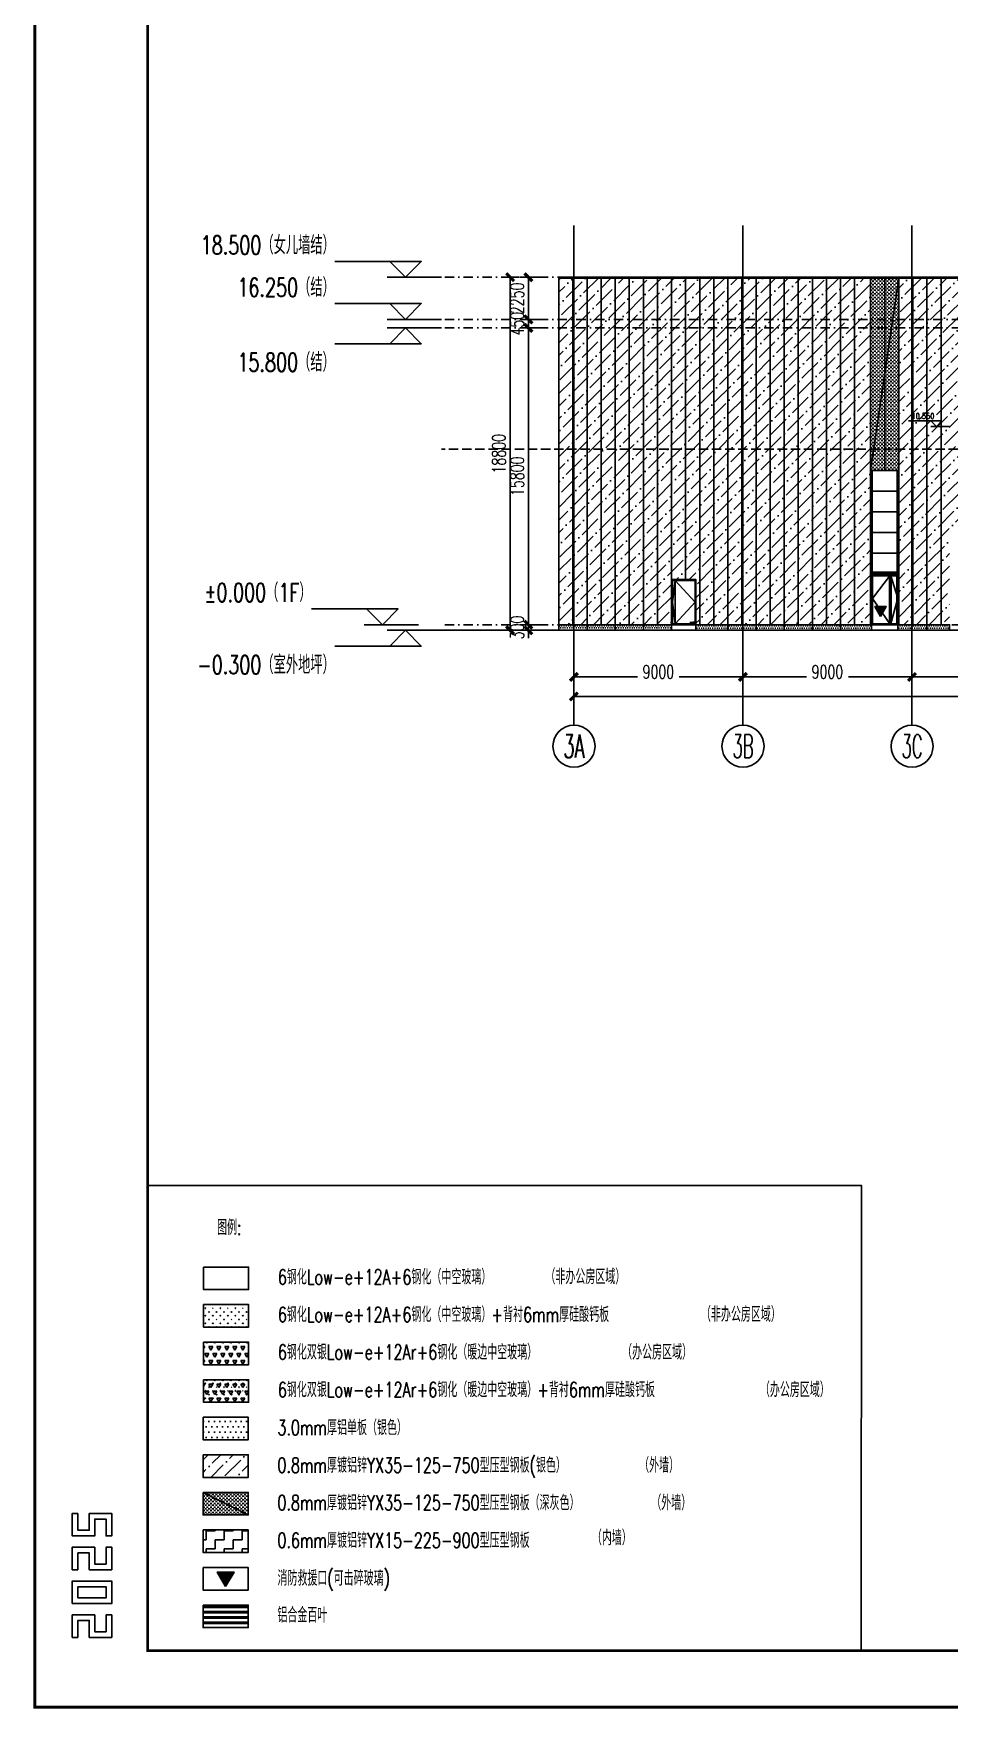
# Model space of a CAD drawing. Extents: x -2072575 to 87763, y 445513 to 805276.
# Drawn here: x -416987 to -368215, y 445513 to 534688 of the extents above; entities that cross this region are included whole.
import ezdxf
from ezdxf.enums import TextEntityAlignment as Align

# ---------------------------------------------------------------- set-up
doc = ezdxf.new("R2010")
doc.units = 0
doc.header["$LTSCALE"] = 1000
for name, pattern in [('__DASH', [0.35, 0.25, -0.1]), ('CENTER', [2, 1.25, -0.25, 0.25, -0.25]), ('DASHDOT', [1, 0.5, -0.25, 0, -0.25]), ('DOT', [0.25, 0, -0.25])]:
    doc.linetypes.add(name, pattern=pattern)
doc.layers.get('Defpoints').update_dxf_attribs({"color": 210})
for name, color, linetype in [('!ZN1-填充-8', 8, 'Continuous'), ('!ZN1-文字-7', 7, 'Continuous'), ('!ZN1-标注-173', 173, 'Continuous'), ('!ZN4-辅助材料-1', 1, 'Continuous'), ('!ZN5-铝材断面-6', 6, 'Continuous'), ('!ZN7-索引-3', 3, 'Continuous'), ('0-cxFrame', 155, 'Continuous'), ('3符号', 3, 'Continuous'), ('3铝板幕墙', 3, 'Continuous'), ('4玻璃幕墙', 4, 'Continuous'), ('A-HATCH-2', 251, 'Continuous'), ('A-LIN-V', 9, 'Continuous'), ('A-SFCE', 30, 'Continuous'), ('A-WINDOW', 140, 'Continuous'), ('A-云线', 50, 'Continuous'), ('A-门窗表显示尺寸', 160, 'Continuous'), ('AS-WALL', 40, 'Continuous'), ('DIM', 173, 'Continuous'), ('DIM_ELEV', 3, 'Continuous'), ('DOT', 8, 'DOT'), ('DOTE', 1, 'CENTER'), ('IE-填充-JYZS', 7, 'Continuous'), ('PUB_TEXT', 7, 'Continuous'), ('压型钢板', 23, 'Continuous')]:
    doc.layers.add(name, color=color, linetype=linetype)
doc.layers.add('0-cxText', color=131, linetype='Continuous', lineweight=25)
doc.layers.add('A-WALL-HATCH', color=8, linetype='Continuous', lineweight=13)
doc.layers.add('A-加建区域', color=47, linetype='Continuous', plot=False)
doc.styles.add('_TCH_AXIS', font='COMPLEX', dxfattribs={"bigfont": 'GBCBIG'})
doc.styles.add('_TCH_DIM', font='SIMPLEX', dxfattribs={"bigfont": 'GBCBIG'})
doc.styles.add('A-STANDARD', font='SIMPLEX', dxfattribs={"bigfont": 'GBCBIG'})
doc.styles.add('cx_tuming', font='simhei.ttf')
doc.styles.add('cx_tuqian1', font='')
doc.styles.add('DHTEXT-1', font='romans.shx', dxfattribs={"width": 0.7, "bigfont": 'chinese.shx'})
doc.styles.add('ZNTextStyle', font='ROMANS.shx', dxfattribs={"width": 0.7, "bigfont": 'CHINESE.shx'})
doc.styles.add('卓越符号', font='ROMANS.shx', dxfattribs={"width": 0.7, "bigfont": 'CHINESE.shx'})
doc.styles.add('样式 1', font='romans.shx', dxfattribs={"width": 0.7, "bigfont": 'chinese.shx'})
doc.styles.add('黑体', font='simhei.ttf', dxfattribs={"height": 12})
doc.styles.get('cx_tuqian1').set_extended_font_data('SimSun')
doc.dimstyles.new('ZN280', dxfattribs={"dimscale": 280, "dimtxt": 2.5, "dimasz": 1.5, "dimexe": 1, "dimexo": 2, "dimgap": 0.9, "dimtad": 1, "dimdec": 0, "dimdsep": 46, "dimtxsty": 'DHTEXT-1', "dimblk": 'ARCHTICK', "dimcen": 2.5, "dimclrd": 173, "dimclre": 173, "dimclrt": 7, "dimazin": 2, "dimtfac": 1, "dimtdec": 0, "dimtix": 1, "dimtmove": 2, "dimatfit": 3, "dimfxl": 0, "dimarcsym": 0})

# ---------------------------------------------------------------- blocks, each defined once
blk = doc.blocks.new('消防救援口标识')
blk.add_wipeout([(0, 0), (-150, 260), (150, 260)]).dxf.layer = '!ZN1-标注-173'
at = {"layer": '!ZN1-填充-8'}
h = blk.add_hatch(color=252, dxfattribs=at)
h.dxf.hatch_style = 1
h.paths.add_polyline_path([(0, 0), (-150, 260), (150, 260)])
at = {"layer": '!ZN1-标注-173'}
blk.add_lwpolyline([(0, 0), (-150, 260), (150, 260)], close=True, dxfattribs=at)
at = {"layer": '!ZN1-文字-7', "ltscale": 1.5, "style": '样式 1', "width": 0.7}
blk.add_text('消', height=120, dxfattribs=at).set_placement((-62, 164), align=Align.MIDDLE_LEFT)
blk = doc.blocks.new('w4243')
at = {"layer": '!ZN4-辅助材料-1', "xscale": 2, "yscale": 2, "zscale": 2}
blk.add_blockref('消防救援口标识', (-1646421, 506714), dxfattribs=at)
blk = doc.blocks.new('WM1328')
at = {"layer": '4玻璃幕墙'}
for p, q in [((-1822540, 519937), (-1821040, 519937)), ((-1822540, 517237), (-1822540, 519937)), ((-1822490, 517237), (-1822490, 519887)), ((-1822490, 519887), (-1822090, 519887)), ((-1822440, 517287), (-1822440, 519837)), ((-1822440, 519837), (-1822140, 519837)), ((-1822090, 519887), (-1821090, 519887)), ((-1822040, 519837), (-1821140, 519837))]:
    blk.add_line(p, q, dxfattribs=at)
at = {"layer": 'A-WALL-HATCH'}
blk.add_blockref('w4243', (-175149, 10966), dxfattribs=at)
at = {"layer": '4玻璃幕墙'}
for p, q in [((-1821040, 519937), (-1821040, 517237)), ((-1822140, 519837), (-1822140, 517287)), ((-1822090, 517237), (-1822090, 519887)), ((-1822040, 517287), (-1822040, 519837)), ((-1821140, 519837), (-1821140, 517287)), ((-1821090, 519887), (-1821090, 517237)), ((-1821040, 517237), (-1822540, 517237)), ((-1822140, 517287), (-1822440, 517287)), ((-1821140, 517287), (-1822040, 517287))]:
    blk.add_line(p, q, dxfattribs=at)
for points in [[(-1822090, 519887), (-1822490, 518640), (-1822090, 517237)], [(-1822090, 519887), (-1821140, 518630), (-1822090, 517237)]]:
    blk.add_lwpolyline(points, dxfattribs=at)
blk = doc.blocks.new('yr65')
at = {"layer": 'A-HATCH-2'}
blk.add_lwpolyline([(-1676980, 519587), (-1677130, 518437), (-1676980, 517287), (-1675930, 518437), (-1676980, 519587)], dxfattribs=at)
at = {"layer": 'A-WINDOW'}
blk.add_line((-1676980, 519587), (-1676980, 517287), dxfattribs=at)
for points in [[(-1677180, 519637), (-1677180, 517237), (-1675880, 517237), (-1675880, 519637)], [(-1677130, 519587), (-1677130, 517287), (-1675930, 517287), (-1675930, 519587)]]:
    blk.add_lwpolyline(points, close=True, dxfattribs=at)
at = {"layer": 'A-门窗表显示尺寸', "color": 3, "style": 'A-STANDARD', "width": 0.705882}
blk.add_text('LM1324', height=59.5, dxfattribs=at).set_placement((-1676189, 517327))
blk = doc.blocks.new('_ArchTick')
at = {"color": 0, "linetype": 'ByBlock', "const_width": 0.4}
blk.add_lwpolyline([(-0.5, -0.5), (0.5, 0.5)], dxfattribs=at)
blk = doc.blocks.new('*D1026')
at = {"layer": 'Defpoints', "color": 0, "ltscale": 2800, "transparency": 16777216}
for p in [(-3394, 18500), (-2352, 18500), (-2352, -300)]:
    blk.add_point(p, dxfattribs=at)
at = {"layer": 'DIM', "color": 173, "linetype": 'ByBlock', "lineweight": -2, "ltscale": 2800, "transparency": 16777216}
for p, q in [((-2912, 18500), (-3674, 18500)), ((-3394, -300), (-3394, 18500)), ((-2912, -300), (-3674, -300))]:
    blk.add_line(p, q, dxfattribs=at)
at = {"layer": 'DIM', "color": 173, "lineweight": -2, "ltscale": 2800, "transparency": 16777216, "xscale": 420, "yscale": 420, "zscale": 420}
for p, rotation in [((-3394, 18500), 90), ((-3394, -300), 270)]:
    blk.add_blockref('_ArchTick', p, dxfattribs=dict(at, rotation=rotation))
at = {"layer": 'DIM', "color": 7, "ltscale": 2800, "transparency": 16777216, "insert": (-3996, 9100), "char_height": 700, "attachment_point": 5, "rotation": 90, "style": 'DHTEXT-1'}
blk.add_mtext('18800', dxfattribs=at)
blk = doc.blocks.new('*D1027')
at = {"layer": 'Defpoints', "color": 0, "ltscale": 2800, "transparency": 16777216}
for p in [(-1087, 0), (-2421, 0), (-1087, -300)]:
    blk.add_point(p, dxfattribs=at)
at = {"layer": 'DIM', "color": 173, "linetype": 'ByBlock', "lineweight": -2, "ltscale": 2800, "transparency": 16777216}
for p, q in [((-2421, 0), (-2421, 420)), ((-1647, 0), (-2701, 0)), ((-1647, -300), (-2701, -300)), ((-2421, -300), (-2421, 0)), ((-2421, -300), (-2421, -720))]:
    blk.add_line(p, q, dxfattribs=at)
at = {"layer": 'DIM', "color": 173, "lineweight": -2, "ltscale": 2800, "transparency": 16777216, "xscale": 420, "yscale": 420, "zscale": 420}
for p, rotation in [((-2421, 0), 270), ((-2421, -300), 90)]:
    blk.add_blockref('_ArchTick', p, dxfattribs=dict(at, rotation=rotation))
at = {"layer": 'DIM', "color": 7, "ltscale": 2800, "transparency": 16777216, "insert": (-3023, -150), "char_height": 700, "attachment_point": 5, "rotation": 90, "style": 'DHTEXT-1'}
blk.add_mtext('300', dxfattribs=at)
blk = doc.blocks.new('*D1028')
at = {"layer": 'Defpoints', "color": 0, "ltscale": 2800, "transparency": 16777216}
for p in [(-2421, 15800), (-1087, 15800), (-1087, 0)]:
    blk.add_point(p, dxfattribs=at)
at = {"layer": 'DIM', "color": 173, "linetype": 'ByBlock', "lineweight": -2, "ltscale": 2800, "transparency": 16777216}
for p, q in [((-1647, 15800), (-2701, 15800)), ((-2421, 0), (-2421, 15800)), ((-1647, 0), (-2701, 0))]:
    blk.add_line(p, q, dxfattribs=at)
at = {"layer": 'DIM', "color": 173, "lineweight": -2, "ltscale": 2800, "transparency": 16777216, "xscale": 420, "yscale": 420, "zscale": 420}
for p, rotation in [((-2421, 15800), 90), ((-2421, 0), 270)]:
    blk.add_blockref('_ArchTick', p, dxfattribs=dict(at, rotation=rotation))
at = {"layer": 'DIM', "color": 7, "ltscale": 2800, "transparency": 16777216, "insert": (-3023, 7900), "char_height": 700, "attachment_point": 5, "rotation": 90, "style": 'DHTEXT-1'}
blk.add_mtext('15800', dxfattribs=at)
blk = doc.blocks.new('*D1029')
at = {"layer": 'Defpoints', "color": 0, "ltscale": 2800, "transparency": 16777216}
for p in [(-2421, 16250), (-1087, 16250), (-1087, 15800)]:
    blk.add_point(p, dxfattribs=at)
at = {"layer": 'DIM', "color": 173, "linetype": 'ByBlock', "lineweight": -2, "ltscale": 2800, "transparency": 16777216}
for p, q in [((-1647, 16250), (-2701, 16250)), ((-2421, 16250), (-2421, 16670)), ((-2421, 15800), (-2421, 16250)), ((-1647, 15800), (-2701, 15800)), ((-2421, 15800), (-2421, 15380))]:
    blk.add_line(p, q, dxfattribs=at)
at = {"layer": 'DIM', "color": 173, "lineweight": -2, "ltscale": 2800, "transparency": 16777216, "xscale": 420, "yscale": 420, "zscale": 420}
for p, rotation in [((-2421, 16250), 270), ((-2421, 15800), 90)]:
    blk.add_blockref('_ArchTick', p, dxfattribs=dict(at, rotation=rotation))
at = {"layer": 'DIM', "color": 7, "ltscale": 2800, "transparency": 16777216, "insert": (-3023, 16025), "char_height": 700, "attachment_point": 5, "rotation": 90, "style": 'DHTEXT-1'}
blk.add_mtext('450', dxfattribs=at)
blk = doc.blocks.new('*D1030')
at = {"layer": 'Defpoints', "color": 0, "ltscale": 2800, "transparency": 16777216}
for p in [(-2421, 18500), (-1087, 18500), (-1087, 16250)]:
    blk.add_point(p, dxfattribs=at)
at = {"layer": 'DIM', "color": 173, "linetype": 'ByBlock', "lineweight": -2, "ltscale": 2800, "transparency": 16777216}
for p, q in [((-1647, 18500), (-2701, 18500)), ((-2421, 16250), (-2421, 18500)), ((-1647, 16250), (-2701, 16250))]:
    blk.add_line(p, q, dxfattribs=at)
at = {"layer": 'DIM', "color": 173, "lineweight": -2, "ltscale": 2800, "transparency": 16777216, "xscale": 420, "yscale": 420, "zscale": 420}
for p, rotation in [((-2421, 18500), 90), ((-2421, 16250), 270)]:
    blk.add_blockref('_ArchTick', p, dxfattribs=dict(at, rotation=rotation))
at = {"layer": 'DIM', "color": 7, "ltscale": 2800, "transparency": 16777216, "insert": (-3023, 17375), "char_height": 700, "attachment_point": 5, "rotation": 90, "style": 'DHTEXT-1'}
blk.add_mtext('2250', dxfattribs=at)
blk = doc.blocks.new('*D1031')
at = {"layer": 'Defpoints', "color": 0, "ltscale": 2800, "transparency": 16777216}
for p in [(0, -1926), (184000, -1926), (184000, -3824)]:
    blk.add_point(p, dxfattribs=at)
at = {"layer": 'DIM', "color": 173, "linetype": 'ByBlock', "lineweight": -2, "ltscale": 2800, "transparency": 16777216}
for p, q in [((0, -2486), (0, -4104)), ((184000, -2486), (184000, -4104)), ((0, -3824), (90503, -3824)), ((184000, -3824), (93597, -3824))]:
    blk.add_line(p, q, dxfattribs=at)
at = {"layer": 'DIM', "color": 173, "lineweight": -2, "ltscale": 2800, "transparency": 16777216, "xscale": 420, "yscale": 420, "zscale": 420, "rotation": 180}
blk.add_blockref('_ArchTick', (0, -3824), dxfattribs=at)
at = {"layer": 'DIM', "color": 173, "lineweight": -2, "ltscale": 2800, "transparency": 16777216, "xscale": 420, "yscale": 420, "zscale": 420}
blk.add_blockref('_ArchTick', (184000, -3824), dxfattribs=at)
at = {"layer": 'DIM', "color": 7, "ltscale": 2800, "transparency": 16777216, "insert": (92050, -3549), "char_height": 700, "attachment_point": 5, "style": 'DHTEXT-1'}
blk.add_mtext('184000', dxfattribs=at)
blk = doc.blocks.new('*D1050')
at = {"layer": 'Defpoints', "color": 0, "ltscale": 2800, "transparency": 16777216}
for p in [(18000, -1926), (27000, -1926), (27000, -2784)]:
    blk.add_point(p, dxfattribs=at)
at = {"layer": 'DIM', "color": 173, "linetype": 'ByBlock', "lineweight": -2, "ltscale": 2800, "transparency": 16777216}
for p, q in [((18000, -2486), (18000, -3064)), ((27000, -2486), (27000, -3064)), ((18000, -2784), (21385, -2784)), ((27000, -2784), (23615, -2784))]:
    blk.add_line(p, q, dxfattribs=at)
at = {"layer": 'DIM', "color": 173, "lineweight": -2, "ltscale": 2800, "transparency": 16777216, "xscale": 420, "yscale": 420, "zscale": 420, "rotation": 180}
blk.add_blockref('_ArchTick', (18000, -2784), dxfattribs=at)
at = {"layer": 'DIM', "color": 173, "lineweight": -2, "ltscale": 2800, "transparency": 16777216, "xscale": 420, "yscale": 420, "zscale": 420}
blk.add_blockref('_ArchTick', (27000, -2784), dxfattribs=at)
at = {"layer": 'DIM', "color": 7, "ltscale": 2800, "transparency": 16777216, "insert": (22500, -2509), "char_height": 700, "attachment_point": 5, "style": 'DHTEXT-1'}
blk.add_mtext('9000', dxfattribs=at)
blk = doc.blocks.new('*D1051')
at = {"layer": 'Defpoints', "color": 0, "ltscale": 2800, "transparency": 16777216}
for p in [(9000, -1926), (18000, -1926), (18000, -2784)]:
    blk.add_point(p, dxfattribs=at)
at = {"layer": 'DIM', "color": 173, "linetype": 'ByBlock', "lineweight": -2, "ltscale": 2800, "transparency": 16777216}
for p, q in [((9000, -2486), (9000, -3064)), ((18000, -2486), (18000, -3064)), ((9000, -2784), (12385, -2784)), ((18000, -2784), (14615, -2784))]:
    blk.add_line(p, q, dxfattribs=at)
at = {"layer": 'DIM', "color": 173, "lineweight": -2, "ltscale": 2800, "transparency": 16777216, "xscale": 420, "yscale": 420, "zscale": 420, "rotation": 180}
blk.add_blockref('_ArchTick', (9000, -2784), dxfattribs=at)
at = {"layer": 'DIM', "color": 173, "lineweight": -2, "ltscale": 2800, "transparency": 16777216, "xscale": 420, "yscale": 420, "zscale": 420}
blk.add_blockref('_ArchTick', (18000, -2784), dxfattribs=at)
at = {"layer": 'DIM', "color": 7, "ltscale": 2800, "transparency": 16777216, "insert": (13500, -2509), "char_height": 700, "attachment_point": 5, "style": 'DHTEXT-1'}
blk.add_mtext('9000', dxfattribs=at)
blk = doc.blocks.new('*D1052')
at = {"layer": 'Defpoints', "color": 0, "ltscale": 2800, "transparency": 16777216}
for p in [(0, -1926), (9000, -1926), (9000, -2784)]:
    blk.add_point(p, dxfattribs=at)
at = {"layer": 'DIM', "color": 173, "linetype": 'ByBlock', "lineweight": -2, "ltscale": 2800, "transparency": 16777216}
for p, q in [((0, -2486), (0, -3064)), ((9000, -2486), (9000, -3064)), ((0, -2784), (3385, -2784)), ((9000, -2784), (5615, -2784))]:
    blk.add_line(p, q, dxfattribs=at)
at = {"layer": 'DIM', "color": 173, "lineweight": -2, "ltscale": 2800, "transparency": 16777216, "xscale": 420, "yscale": 420, "zscale": 420, "rotation": 180}
blk.add_blockref('_ArchTick', (0, -2784), dxfattribs=at)
at = {"layer": 'DIM', "color": 173, "lineweight": -2, "ltscale": 2800, "transparency": 16777216, "xscale": 420, "yscale": 420, "zscale": 420}
blk.add_blockref('_ArchTick', (9000, -2784), dxfattribs=at)
at = {"layer": 'DIM', "color": 7, "ltscale": 2800, "transparency": 16777216, "insert": (4500, -2509), "char_height": 700, "attachment_point": 5, "style": 'DHTEXT-1'}
blk.add_mtext('9000', dxfattribs=at)
blk = doc.blocks.new('卓越-轴号')
blk.add_circle((0, 0), 4)
at = {"color": 0, "style": '_TCH_AXIS', "width": 1.041667, "flags": 8}
blk.add_attdef('A', text='', height=4.48, dxfattribs=at).set_placement((-2, -2.24), (2, -2.24), align=Align.FIT)
blk = doc.blocks.new('*U137')
at = {"ltscale": 10}
blk.add_line((3.48, 0), (-6.85, 0), dxfattribs=at)
blk.add_lwpolyline([(3, 3), (0, 0), (-3, 3), (13.45, 3)])
at = {"color": 0, "style": '卓越符号', "width": 0.7, "flags": 8}
blk.add_attdef('±0.000', text='', height=3.5, dxfattribs=at).set_placement((13.45, 4.35), align=Align.RIGHT)
blk = doc.blocks.new('*U138')
at = {"ltscale": 10}
blk.add_line((3.48, 0), (-6.85, 0), dxfattribs=at)
blk.add_lwpolyline([(3, -3), (0, 0), (-3, -3), (13.45, -3)])
at = {"color": 0, "style": '卓越符号', "width": 0.7, "flags": 8}
blk.add_attdef('±0.000', text='', height=3.5, dxfattribs=at).set_placement((13.45, -7.85), align=Align.RIGHT)
blk = doc.blocks.new('20250827144832')
at = {"layer": '!ZN1-填充-8', "ltscale": 0.5}
h = blk.add_hatch(dxfattribs=at)
h.set_pattern_fill('石膏板', color=8, scale=80)
h.set_pattern_definition([(45, (2155735.37, -475199.8), (-200.000005, 200.000005), [64, -218.84272]), (135, (2156180.63, -475199.8), (-200.000005, -200.000005), [64, -218.84272])])
h.paths.add_polyline_path([(2969, 14430), (5369, 14430), (5369, 13230), (2969, 13230)])
at = {"layer": '!ZN1-填充-8'}
h = blk.add_hatch(dxfattribs=at)
h.set_pattern_fill('TRIANG', color=256, scale=150)
h.set_pattern_definition([(60, (-176092.73, -89236.06), (-214.3124, 371.2001), [214.3125, -214.3125]), (120, (-176092.73, -89236.06), (-428.6249, 4e-05), [214.3125, -214.3125]), (0, (-176199.9, -89050.46), (214.3125, 371.20005), [214.3125, -214.3125])])
h.paths.add_polyline_path([(2969, 12430), (5369, 12430), (5369, 11230), (2969, 11230)])
h = blk.add_hatch(dxfattribs=at)
h.set_pattern_fill('TRIANG', color=256, scale=150)
h.set_pattern_definition([(60, (-176092.73, -91235.8), (-214.3124, 371.2001), [214.3125, -214.3125]), (120, (-176092.73, -91235.8), (-428.6249, 4e-05), [214.3125, -214.3125]), (0, (-176199.9, -91050.2), (214.3125, 371.20005), [214.3125, -214.3125])])
h.paths.add_polyline_path([(2969, 10431), (5369, 10431), (5369, 9231), (2969, 9231)])
at = {"layer": '!ZN1-填充-8', "ltscale": 0.5}
h = blk.add_hatch(dxfattribs=at)
h.set_pattern_fill('石膏板', color=8, scale=80)
h.set_pattern_definition([(45, (2155735.37, -479199.3), (-200.000005, 200.000005), [64, -218.84272]), (135, (2156180.63, -479199.3), (-200.000005, -200.000005), [64, -218.84272])])
h.paths.add_polyline_path([(2969, 10431), (5369, 10431), (5369, 9231), (2969, 9231)])
at = {"layer": '!ZN1-填充-8'}
h = blk.add_hatch(dxfattribs=at)
h.set_pattern_fill('DOTS', color=141, scale=4571.428569, style=0)
h.set_pattern_definition([(0, (-678643.22, -125199.34), (142.85714, 285.71429), [0, -285.71429])])
h.paths.add_polyline_path([(2944, 8431), (5344, 8431), (5344, 7231), (2944, 7231)])
h = blk.add_hatch(dxfattribs=at)
h.set_pattern_fill('ANSI36', color=256, scale=300, style=0)
h.set_pattern_definition([(45, (-176117.03, -79237.33), (252.5697, 926.0889), [1190.625, -238.125, 0, -238.125])])
h.paths.add_polyline_path([(2944, 6431), (5344, 6431), (5344, 5231), (2944, 5231)])
h = blk.add_hatch(dxfattribs=at)
h.set_pattern_fill('ZIGZAG', color=256, scale=300, style=0)
h.set_pattern_definition([(0, (-173470.1, -101288.86), (476.25, 476.25), [476.25, -476.25]), (90, (-172993.84, -101288.86), (-476.25, 476.25), [476.25, -476.25])])
h.paths.add_polyline_path([(2944, 2431), (5344, 2431), (5344, 1231), (2944, 1231)])
at = {"layer": '!ZN1-填充-8', "ltscale": 3000}
h = blk.add_hatch(dxfattribs=at)
h.set_pattern_fill('PLAST', color=141, scale=90)
h.set_pattern_definition([(0, (-197730.4, -1729.2), (0, 285.75), []), (0, (-197730.4, -1693.48), (0, 285.75), []), (0, (-197730.4, -1657.76), (0, 285.75), [])])
h.paths.add_polyline_path([(2944, -1568), (5344, -1568), (5344, -2768), (2944, -2768)])
at = {"layer": 'IE-填充-JYZS', "ltscale": 10}
h = blk.add_hatch(dxfattribs=at)
h.set_pattern_fill('DASH', color=253, scale=100)
h.set_pattern_definition([(0, (2944.36, 3231.23), (95.25, 95.25), [95.25, -95.25])])
h.paths.add_polyline_path([(2944, 4431), (5344, 4431), (5344, 3231), (2944, 3231)])
at = {"ltscale": 1000}
blk.add_lwpolyline([(0, 20777), (37993, 20777), (37980, -3999), (-12, -3999)], close=True, dxfattribs=at)
at = {"ltscale": 1.5}
for points in [[(2969, 16430), (5369, 16430), (5369, 15230), (2969, 15230)], [(2969, 14430), (5369, 14430), (5369, 13230), (2969, 13230)], [(2969, 12430), (5369, 12430), (5369, 11230), (2969, 11230)], [(2969, 10431), (5369, 10431), (5369, 9231), (2969, 9231)], [(2944, 8431), (5344, 8431), (5344, 7231), (2944, 7231)], [(2944, 6431), (5344, 6431), (5344, 5231), (2944, 5231)], [(2944, 4431), (5344, 4431), (5344, 3231), (2944, 3231)], [(2944, 2431), (5344, 2431), (5344, 1231), (2944, 1231)], [(2944, 431), (5344, 431), (5344, -769), (2944, -769)], [(2944, -1568), (5344, -1568), (5344, -2768), (2944, -2768)]]:
    blk.add_lwpolyline(points, close=True, dxfattribs=at)
at = {"layer": 'A-SFCE'}
blk.add_line((5344, 3231), (2944, 4431), dxfattribs=at)
at = {"layer": '!ZN1-文字-7', "ltscale": 1.5, "style": '样式 1', "width": 0.7}
blk.add_text('图例:', height=800, dxfattribs=at).set_placement((4991, 17898), align=Align.BOTTOM_RIGHT)
at = {"layer": '!ZN1-文字-7', "ltscale": 1.5, "style": 'ZNTextStyle', "width": 0.7}
for s, p in [('6钢化Low-e+12A+6钢化（中空玻璃）', (6924, 15899)), ('6钢化Low-e+12A+6钢化（中空玻璃）+背衬6mm厚硅酸钙板', (6924, 13900)), ('6钢化双银Low-e+12Ar+6钢化（暖边中空玻璃）', (6924, 11900)), ('6钢化双银Low-e+12Ar+6钢化（暖边中空玻璃）+背衬6mm厚硅酸钙板', (6924, 9900)), ('3.0mm厚铝单板（银色）', (6900, 7879)), ('0.8mm厚镀铝锌YX35-125-750型压型钢板(银色） ', (6900, 5879)), ('0.8mm厚镀铝锌YX35-125-750型压型钢板（深灰色） ', (6900, 3879)), ('0.6mm厚镀铝锌YX15-225-900型压型钢板', (6900, 1879)), ('消防救援口(可击碎玻璃)', (6900, -135)), ('铝合金百叶', (6900, -2099))]:
    blk.add_text(s, height=800, dxfattribs=at).set_placement(p, align=Align.MIDDLE_LEFT)
at = {"layer": '!ZN1-文字-7', "color": 1, "ltscale": 1.5, "style": 'ZNTextStyle', "width": 0.7}
for s, p in [('（非办公房区域）', (21167, 15915)), ('（非办公房区域）', (29450, 13915)), ('（办公房区域）', (25252, 11900)), ('（办公房区域）', (32588, 9900)), ('（外墙）', (26159, 5879)), ('（外墙）', (26804, 3879)), ('（内墙）', (23642, 2019))]:
    blk.add_text(s, height=800, dxfattribs=at).set_placement(p, align=Align.MIDDLE_LEFT)
at = {"layer": '!ZN4-辅助材料-1', "xscale": 3, "yscale": 3, "zscale": 3}
blk.add_blockref('消防救援口标识', (4144, -588), dxfattribs=at)
blk = doc.blocks.new('TK22.A1 L(Dragon)')
at = {"layer": '0-cxFrame', "color": 7, "const_width": 0.5}
blk.add_lwpolyline([(0, 0), (-841, 0), (-841, 594), (0, 594)], close=True, dxfattribs=at)
at = {"layer": '0-cxFrame', "const_width": 0.5}
blk.add_lwpolyline([(-80, 10), (-821, 10), (-821, 584), (-80, 584)], close=True, dxfattribs=at)
at = {"layer": 'Defpoints', "color": 2}
for points in [[(-833.37, 34.37), (-834.37, 34.37), (-834.37, 30.37), (-830.37, 30.37), (-830.37, 33.37), (-828.37, 33.37), (-828.37, 30.37), (-827.37, 30.37), (-827.37, 34.37), (-831.37, 34.37), (-831.37, 31.37), (-833.37, 31.37), (-833.37, 34.37)], [(-833.37, 24.37), (-834.37, 24.37), (-834.37, 28.37), (-830.37, 28.37), (-830.37, 25.37), (-828.37, 25.37), (-828.37, 28.37), (-827.37, 28.37), (-827.37, 24.37), (-831.37, 24.37), (-831.37, 27.37), (-833.37, 27.37), (-833.37, 24.37)], [(-833.37, 12.37), (-834.37, 12.37), (-834.37, 16.37), (-830.37, 16.37), (-830.37, 13.37), (-828.37, 13.37), (-828.37, 16.37), (-827.37, 16.37), (-827.37, 12.37), (-831.37, 12.37), (-831.37, 15.37), (-833.37, 15.37), (-833.37, 12.37)]]:
    blk.add_lwpolyline(points, dxfattribs=at)
for points in [[(-834.37, 18.37), (-834.37, 22.37), (-827.37, 22.37), (-827.37, 18.37)], [(-833.37, 19.37), (-833.37, 21.37), (-828.37, 21.37), (-828.37, 19.37)]]:
    blk.add_lwpolyline(points, close=True, dxfattribs=at)
at = {"style": '黑体', "flags": 4}
blk.add_attdef('图幅', text='', height=3.3, dxfattribs=at).set_placement((-40, 3), align=Align.RIGHT)
at = {"layer": '0-cxText', "flags": 4}
for tag, height, style, p in [('建设单位', 3.5, 'cx_tuming', (-45, 240)), ('项目名称', 3.5, 'cx_tuming', (-45, 210)), ('子项名称', 3.5, 'cx_tuming', (-45, 180)), ('工程编号', 3.3, 'cx_tuqian1', (-35, 165)), ('图名1', 3.5, 'cx_tuming', (-45, 87)), ('图名2', 3.5, 'cx_tuming', (-45, 79)), ('图名3', 3.5, 'cx_tuming', (-45, 71)), ('出图日期', 3.3, 'cx_tuqian1', (-39, 60)), ('专业', 3.3, 'cx_tuqian1', (-55, 52)), ('图号', 3.3, 'cx_tuqian1', (-55, 44)), ('版次', 3.3, 'cx_tuqian1', (-20, 44))]:
    blk.add_attdef(tag, text='', height=height, dxfattribs=dict(at, style=style)).set_placement(p, align=Align.MIDDLE)
at = {"layer": 'Defpoints', "color": 6, "flags": 4}
for tag, height, style, p in [('tufu', 3.3, '黑体', (-12, 12)), ('dwfname', 4, 'cx_tuqian1', (-80, 3))]:
    blk.add_attdef(tag, text='', height=height, dxfattribs=dict(at, style=style)).set_placement(p, align=Align.RIGHT)
blk = doc.blocks.new('20250919085014')
at = {"layer": '!ZN1-填充-8'}
h = blk.add_hatch(dxfattribs=at)
h.set_pattern_fill('ANSI36', color=256, scale=300, style=0)
h.set_pattern_definition([(45, (388215.23, -503214.68), (252.5697, 926.0889), [1190.625, -238.125, 0, -238.125])])
h.paths.add_polyline_path([(42800, 18450), (17300, 18450), (17300, 0), (20000, 0), (20000, 5000), (25000, 5000), (25000, 0), (25000, 0), (25000, -300), (25300, 0), (40521, 0), (40500, 0), (27300, 0), (27300, 2400), (40500, 2400), (40500, 0), (44371, 0), (44300, 0), (42800, 0)])
blk = doc.blocks.new('20250924150415')
at = {"ltscale": 10}
blk.add_wipeout([(0, 0), (0, 120), (1500, 120), (1500, 0)], dxfattribs=at).dxf.layer = '3铝板幕墙'
at = {"layer": '!ZN1-填充-8'}
h = blk.add_hatch(dxfattribs=at)
h.set_pattern_fill('DOTS', color=141, scale=20, style=0)
h.set_pattern_definition([(0, (1780047.875, -510492.864), (15.875, 31.75), [0, -31.75])])
h.paths.add_polyline_path([(0, 120), (1500, 120), (1500, 0), (0, 0)])
blk = doc.blocks.new('20250821140405')
at = {"layer": 'DOT', "linetype": 'DASHDOT'}
for p, q in [((192648.2, 18500), (-7043.9, 18500)), ((192648.2, 16250), (-7043.9, 16250)), ((192648.2, 15800), (-7043.9, 15800)), ((192648.2, 0), (-7043.9, 0))]:
    blk.add_line(p, q, dxfattribs=at)
at = {"layer": 'DOTE', "ltscale": 280}
for p, q in [((0, -5350), (0, 21247.6)), ((9000, -5350), (9000, 21247.6)), ((18000, -5350), (18000, 21247.6))]:
    blk.add_line(p, q, dxfattribs=at)
at = {"layer": '3符号', "color": 7}
ref = blk.add_blockref('*U137', (-8961.7, 18500), dxfattribs=dict(at, xscale=-280, yscale=280, zscale=280))
ref.add_attrib('±0.000', '18.500（女儿墙结）', dxfattribs={"layer": '0', "color": 0, "height": 980, "style": '卓越符号', "width": 0.7}).set_placement((-12727.7, 19718), align=Align.RIGHT)
ref = blk.add_blockref('*U137', (-8961.7, 16250), dxfattribs=dict(at, xscale=-280, yscale=280, zscale=280))
ref.add_attrib('±0.000', '16.250（结）', dxfattribs={"layer": '0', "color": 0, "height": 980, "style": '卓越符号', "width": 0.7}).set_placement((-12727.7, 17468), align=Align.RIGHT)
ref = blk.add_blockref('*U138', (-8961.7, 15800), dxfattribs=dict(at, xscale=-280, yscale=280, zscale=280))
ref.add_attrib('±0.000', '15.800（结）', dxfattribs={"layer": '0', "color": 0, "height": 980, "style": '卓越符号', "width": 0.7}).set_placement((-12727.7, 13478.2), align=Align.RIGHT)
ref = blk.add_blockref('*U137', (-10197.8, 0), dxfattribs=dict(at, xscale=-280, yscale=280, zscale=280))
ref.add_attrib('±0.000', '±0.000（1F）', dxfattribs={"layer": '0', "color": 0, "height": 980, "style": '卓越符号', "width": 0.7}).set_placement((-13963.8, 1218), align=Align.RIGHT)
ref = blk.add_blockref('*U138', (-8961.7, -300), dxfattribs=dict(at, xscale=-280, yscale=280, zscale=280))
ref.add_attrib('±0.000', '-0.300（室外地坪）', dxfattribs={"layer": '0', "color": 0, "height": 980, "style": '卓越符号', "width": 0.7}).set_placement((-12727.7, -2621.8), align=Align.RIGHT)
ref = blk.add_blockref('卓越-轴号', (6.3, -6470), dxfattribs=dict(at, xscale=-280, yscale=280, zscale=280))
ref.add_attrib('A', '3A', dxfattribs={"layer": '0', "color": 0, "height": 1254.4, "style": '_TCH_AXIS', "width": 0.506757}).set_placement((-553.7, -7097.2), (566.3, -7097.2), align=Align.FIT)
ref = blk.add_blockref('卓越-轴号', (9006.3, -6470), dxfattribs=dict(at, xscale=-280, yscale=280, zscale=280))
ref.add_attrib('A', '3B', dxfattribs={"layer": '0', "color": 0, "height": 1254.4, "style": '_TCH_AXIS', "width": 0.520833}).set_placement((8446.3, -7097.2), (9566.3, -7097.2), align=Align.FIT)
ref = blk.add_blockref('卓越-轴号', (18006.3, -6470), dxfattribs=dict(at, xscale=-280, yscale=280, zscale=280))
ref.add_attrib('A', '3C', dxfattribs={"layer": '0', "color": 0, "height": 1254.4, "style": '_TCH_AXIS', "width": 0.551471}).set_placement((17446.3, -7097.2), (18566.3, -7097.2), align=Align.FIT)
at = {"layer": 'DIM', "ltscale": 2800}
for p1, p2, distance, picture, middle in [((-2352.3, -300), (-2352.3, 18500), 1041.7, '*D1026', (-3996, 9100)), ((-1087.3, 16250), (-1087.3, 18500), 1333.3, '*D1030', (-3022.6, 17375)), ((-1087.3, 15800), (-1087.3, 16250), 1333.3, '*D1029', (-3022.6, 16025)), ((-1087.3, 0), (-1087.3, 15800), 1333.3, '*D1028', (-3022.6, 7900)), ((-1087.3, -300), (-1087.3, 0), 1333.3, '*D1027', (-3022.6, -150))]:
    dim = blk.add_aligned_dim(p1=p1, p2=p2, distance=distance, dimstyle='ZN280', dxfattribs=at)
    dim.commit()
    dim.dimension.update_dxf_attribs({"geometry": picture, "text_midpoint": middle})
for base, p1, p2, picture, middle in [((184000, -3824.1), (0, -1926.1), (184000, -1926.1), '*D1031', (92050, -3549.1)), ((9000, -2784.1), (0, -1926.1), (9000, -1926.1), '*D1052', (4500, -2509.1)), ((18000, -2784.1), (9000, -1926.1), (18000, -1926.1), '*D1051', (13500, -2509.1)), ((27000, -2784.1), (18000, -1926.1), (27000, -1926.1), '*D1050', (22500, -2509.1))]:
    dim = blk.add_linear_dim(base=base, p1=p1, p2=p2, angle=0, dimstyle='ZN280', dxfattribs=at)
    dim.commit()
    dim.dimension.update_dxf_attribs({"geometry": picture, "text_midpoint": middle, "dimtype": 129})

msp = doc.modelspace()

# ---------------------------------------------------------------- hatches: boundary and pattern name
at = {"layer": '!ZN1-填充-8'}
h = msp.add_hatch(dxfattribs=at)
h.set_pattern_fill('ANSI36', color=256, scale=300, style=0)
h.set_pattern_definition([(45, (0, 0), (252.5697, 926.0889), [1190.625, -238.125, 0, -238.125])])
h.paths.add_polyline_path([(-381715.2, 505614.7), (-381715.2, 503214.7), (-383015.2, 503214.7), (-383015.2, 505614.7)])
h.paths.add_polyline_path([(-372415.2, 503214.7), (-389015.2, 503214.7), (-389015.2, 521664.7), (-372415.2, 521664.7)])
h = msp.add_hatch(dxfattribs=at)
h.set_pattern_fill('DOTS', color=141, scale=75, style=0)
h.paths.add_polyline_path([(-389015.2, 503214.7), (-383015.2, 503214.7), (-383015.2, 502914.7), (-389015.2, 502914.7)])
h = msp.add_hatch(dxfattribs=at)
h.set_pattern_fill('DOTS', color=141, scale=75, style=0)
h.set_pattern_definition([(0, (-381715.23, 502914.68), (59.5312, 119.0625), [0, -119.0625])])
h.paths.add_polyline_path([(-381715.2, 503214.7), (-372365.2, 503214.7), (-372365.2, 502914.7), (-381715.2, 502914.7)])
h = msp.add_hatch(dxfattribs=at)
h.set_pattern_fill('DOTS', color=141, scale=75, style=0)
h.set_pattern_definition([(0, (-370965.23, 502914.68), (59.531, 119.0625), [0, -119.0625])])
h.paths.add_polyline_path([(-370965.2, 503214.7), (-368215.2, 503214.7), (-368215.2, 502914.7), (-370965.2, 502914.7)])
at = {"layer": 'IE-填充-JYZS', "ltscale": 10}
h = msp.add_hatch(dxfattribs=at)
h.set_pattern_fill('DOTS', color=141, scale=10)
h.set_pattern_definition([(0, (-389015.228, 521664.675), (7.9375, 15.875), [0, -15.875])])
h.paths.add_polyline_path([(-389015.2, 521714.7), (-203315.2, 521714.7), (-203315.2, 521664.7), (-389015.2, 521664.7)])
h = msp.add_hatch(dxfattribs=at)
h.set_pattern_fill('DASH', color=253, scale=100)
h.set_pattern_definition([(0, (0, 0), (95.25, 95.25), [95.25, -95.25])])
h.paths.add_polyline_path([(-370915.2, 511414.7), (-372415.2, 511414.7), (-372415.2, 521664.7), (-370915.2, 521664.7)])

# ---------------------------------------------------------------- linework, layer by layer
at = {"layer": '3铝板幕墙', "ltscale": 1000}
for p, q in [((-387515.2, 521714.7), (-387515.2, 521664.7)), ((-386015.2, 521714.7), (-386015.2, 521664.7)), ((-384515.2, 521714.7), (-384515.2, 521664.7)), ((-380015.2, 521714.7), (-380015.2, 521664.7)), ((-378515.2, 521714.7), (-378515.2, 521664.7)), ((-377015.2, 521714.7), (-377015.2, 521664.7)), ((-375515.2, 521714.7), (-375515.2, 521664.7)), ((-374015.2, 521714.7), (-374015.2, 521664.7)), ((-369415.2, 521714.7), (-369415.2, 521664.7)), ((-387515.2, 503214.7), (-387515.2, 502914.7)), ((-386015.2, 503214.7), (-386015.2, 502914.7)), ((-384515.2, 503214.7), (-384515.2, 502914.7)), ((-383015.2, 503214.7), (-383015.2, 502914.7)), ((-381715.2, 503214.7), (-381715.2, 502914.7)), ((-380015.2, 503214.7), (-380015.2, 502914.7)), ((-378515.2, 503214.7), (-378515.2, 502914.7)), ((-377015.2, 503214.7), (-377015.2, 502914.7)), ((-375515.2, 503214.7), (-375515.2, 502914.7)), ((-374015.2, 503214.7), (-374015.2, 502914.7)), ((-369415.2, 503214.7), (-369415.2, 502914.7))]:
    msp.add_line(p, q, dxfattribs=at)
for points in [[(-389015.2, 521714.7), (-203315.2, 521714.7), (-203315.2, 521664.7), (-389015.2, 521664.7)], [(-383015.2, 503214.7), (-389015.2, 503214.7), (-389015.2, 502914.7), (-383015.2, 502914.7)]]:
    msp.add_lwpolyline(points, close=True, dxfattribs=at)
at = {"layer": '4玻璃幕墙', "ltscale": 10}
for p, q in [((-372415.2, 511414.7), (-370915.2, 511414.7)), ((-372335.2, 510314.7), (-370995.2, 510314.7)), ((-372335.2, 509214.7), (-370995.2, 509214.7)), ((-372335.2, 508114.7), (-370995.2, 508114.7)), ((-372335.2, 507014.7), (-370995.2, 507014.7))]:
    msp.add_line(p, q, dxfattribs=at)
at = {"layer": 'A-LIN-V'}
for p, q in [((-389015.2, 521714.7), (-389015.2, 502914.7)), ((-203315.2, 521714.7), (-388915.2, 521714.7)), ((-203315.2, 521664.7), (-388915.2, 521664.7)), ((-372415.2, 511414.7), (-372415.2, 521664.7)), ((-370915.2, 511414.7), (-370915.2, 521664.7)), ((-368215.2, 503214.7), (-368215.2, 502914.7))]:
    msp.add_line(p, q, dxfattribs=at)
at = {"layer": 'A-加建区域', "linetype": '__DASH', "ltscale": 2}
msp.add_line((-195567, 512564.7), (-395259.1, 512564.7), dxfattribs=at)
at = {"layer": 'AS-WALL'}
msp.add_line((-195567, 502914.7), (-395259.1, 502914.7), dxfattribs=at)
msp.add_lwpolyline([(-372415.2, 511414.7), (-372415.2, 511414.7), (-370915.2, 521664.7)], dxfattribs=at)
at = {"layer": 'DIM_ELEV'}
for p, q in [((-368615.2, 514064.7), (-370403.2, 514064.7)), ((-368915.2, 513764.7), (-369215.2, 514064.7)), ((-368215.2, 513764.7), (-369215.2, 513764.7)), ((-368915.2, 513764.7), (-368615.2, 514064.7))]:
    msp.add_line(p, q, dxfattribs=at)
at = {"layer": '压型钢板', "ltscale": 10}
for p, q in [((-389015.2, 503214.7), (-389015.2, 521714.7)), ((-388265.2, 503214.7), (-388265.2, 521714.7)), ((-387515.2, 503214.7), (-387515.2, 521714.7)), ((-386765.2, 503214.7), (-386765.2, 521714.7)), ((-386015.2, 503214.7), (-386015.2, 521714.7)), ((-385265.2, 503214.7), (-385265.2, 521714.7)), ((-384515.2, 503214.7), (-384515.2, 521714.7)), ((-383765.2, 503214.7), (-383765.2, 521714.7)), ((-383015.2, 503214.7), (-383015.2, 521714.7)), ((-382265.2, 505614.7), (-382265.2, 521714.7)), ((-381515.2, 503214.7), (-381515.2, 521714.7)), ((-380765.2, 503214.7), (-380765.2, 521714.7)), ((-380015.2, 503214.7), (-380015.2, 521714.7)), ((-379265.2, 503214.7), (-379265.2, 521714.7)), ((-378515.2, 503214.7), (-378515.2, 521714.7)), ((-377765.2, 503214.7), (-377765.2, 521714.7)), ((-377015.2, 503214.7), (-377015.2, 521714.7)), ((-376265.2, 503214.7), (-376265.2, 521714.7)), ((-375515.2, 503214.7), (-375515.2, 521714.7)), ((-374765.2, 503214.7), (-374765.2, 521714.7)), ((-374015.2, 503214.7), (-374015.2, 521714.7)), ((-373265.2, 503214.7), (-373265.2, 521714.7)), ((-371665.2, 511414.7), (-371665.2, 521714.7)), ((-370165.2, 503214.7), (-370165.2, 521714.7)), ((-369415.2, 503214.7), (-369415.2, 521714.7)), ((-368665.2, 503214.7), (-368665.2, 521714.7))]:
    msp.add_line(p, q, dxfattribs=at)

# ---------------------------------------------------------------- block references
at = {"ltscale": 10}
msp.add_blockref('20250827144832', (-410899.4, 452587.5), dxfattribs=at)
at = {"layer": 'A-WALL-HATCH'}
msp.add_blockref('yr65', (1294164.9, -14022.8), dxfattribs=at)

# ---------------------------------------------------------------- texts
at = {"layer": 'PUB_TEXT', "style": '_TCH_DIM', "width": 0.705882}
msp.add_text('10.550', height=297.5, dxfattribs=at).set_placement((-370233.2, 514169.7))

# ---------------------------------------------------------------- next in the draw order: block references
at = {"xscale": -1}
msp.add_blockref('WM1328', (-2193455.6, -14022.8), dxfattribs=at)

# ---------------------------------------------------------------- next in the draw order: linework, layer by layer
at = {"layer": '3铝板幕墙', "ltscale": 1000}
for points in [[(-381715.2, 503214.7), (-372365.2, 503214.7), (-372365.2, 502914.7), (-381715.2, 502914.7)], [(-370965.2, 503214.7), (-368215.2, 503214.7), (-368215.2, 502914.7), (-370965.2, 502914.7)]]:
    msp.add_lwpolyline(points, close=True, dxfattribs=at)
at = {"layer": '4玻璃幕墙', "ltscale": 10}
for p, q in [((-372415.2, 511414.7), (-372415.2, 503214.7)), ((-372335.2, 511414.7), (-372335.2, 503214.7)), ((-370995.2, 511414.7), (-370995.2, 503214.7)), ((-370915.2, 511414.7), (-370915.2, 503214.7)), ((-372335.2, 505914.7), (-370995.2, 505914.7)), ((-370915.2, 503214.7), (-372415.2, 503214.7))]:
    msp.add_line(p, q, dxfattribs=at)
at = {"layer": 'A-LIN-V'}
for p, q in [((-372365.2, 503214.7), (-372365.2, 502914.7)), ((-370965.2, 503214.7), (-370965.2, 502914.7))]:
    msp.add_line(p, q, dxfattribs=at)
at = {"layer": '压型钢板', "ltscale": 10}
for p, q in [((-372415.2, 503214.7), (-372415.2, 521714.7)), ((-370915.2, 503214.7), (-370915.2, 521714.7))]:
    msp.add_line(p, q, dxfattribs=at)

# ---------------------------------------------------------------- next in the draw order: block references
at = {"layer": '!ZN5-铝材断面-6', "ltscale": 10}
msp.add_blockref('20250919085014', (-388215.2, 503214.7), dxfattribs=at)
at = {"layer": '0-cxFrame', "xscale": 300, "yscale": 300, "zscale": 300}
msp.add_blockref('TK22.A1 L(Dragon)', (-164611.5, 445588), dxfattribs=at)
at = {"layer": 'A-云线', "ltscale": 10}
msp.add_blockref('20250821140405', (-388215.2, 503214.7), dxfattribs=at)

# ---------------------------------------------------------------- next in the draw order: block references
at = {"layer": '!ZN7-索引-3', "ltscale": 10}
msp.add_blockref('20250924150415', (-372415.2, 505914.7), dxfattribs=at)

doc.saveas('drawing.dxf')
